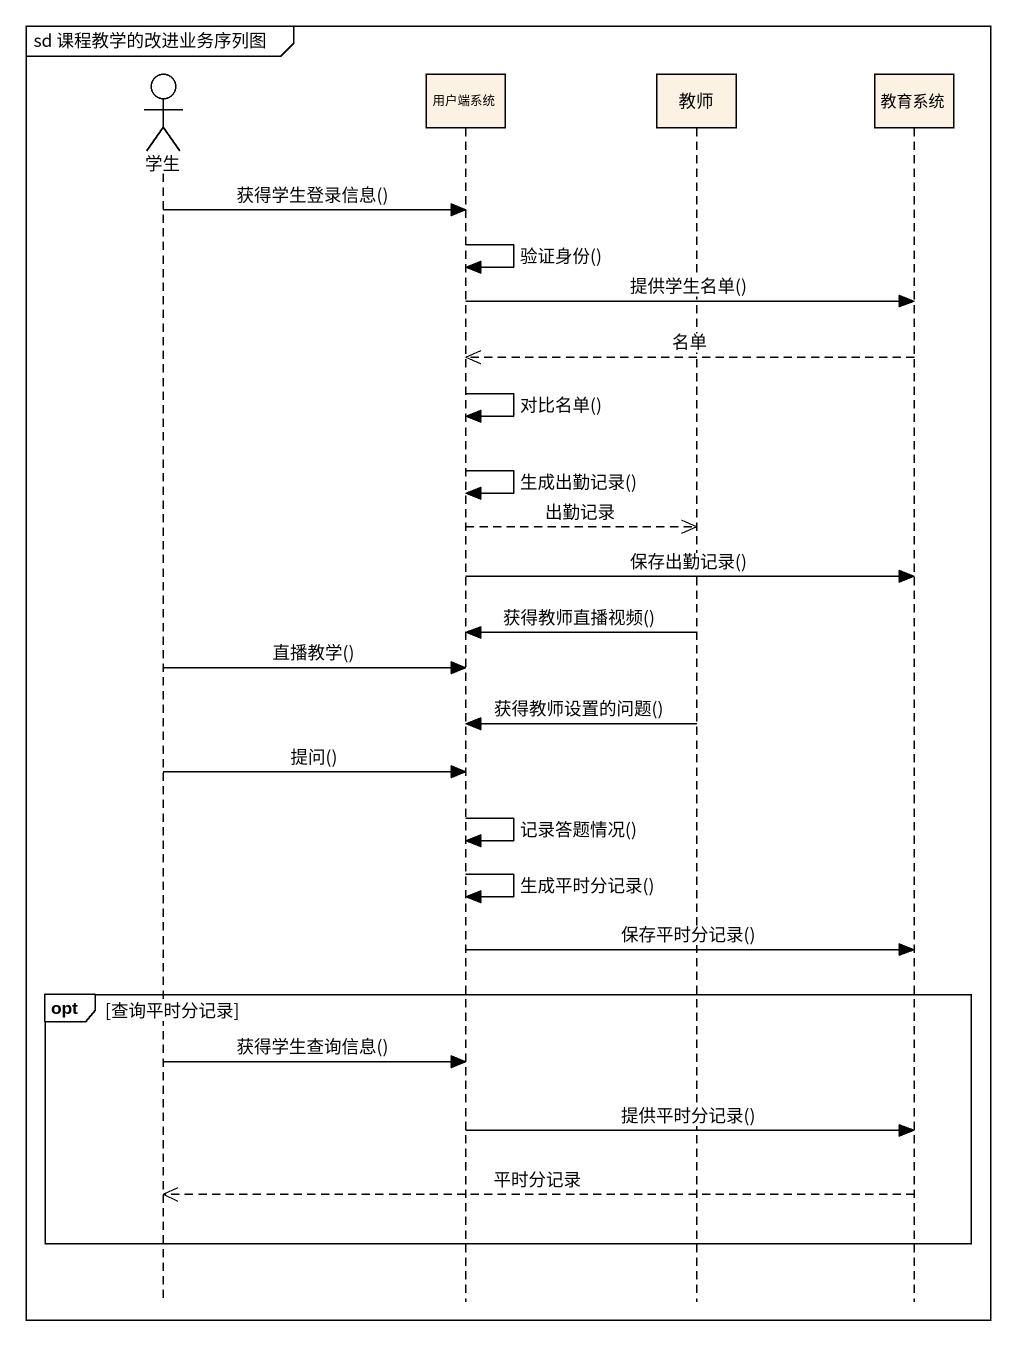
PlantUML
@startuml
mainframe sd 课程教学的改进业务序列图
hide footbox
actor 学生
participant 用户端系统
participant 教师
participant 教育系统

学生 -> 用户端系统 : 获得学生登录信息()
用户端系统 -> 用户端系统 : 验证身份()
用户端系统 -> 教育系统 : 提供学生名单()
教育系统 -->> 用户端系统 : 名单
用户端系统 -> 用户端系统 : 对比名单()
用户端系统 -> 用户端系统 : 生成出勤记录()
用户端系统 -->> 教师 : 出勤记录
用户端系统 -> 教育系统 : 保存出勤记录()
教师 -> 用户端系统 : 获得教师直播视频()
学生 -> 用户端系统 : 直播教学()
教师 -> 用户端系统 : 获得教师设置的问题()
学生 -> 用户端系统 : 提问()
用户端系统 -> 用户端系统 : 记录答题情况()
用户端系统 -> 用户端系统 : 生成平时分记录()
用户端系统 -> 教育系统 : 保存平时分记录()
opt 查询平时分记录
  学生 -> 用户端系统 : 获得学生查询信息()
  用户端系统 -> 教育系统 : 提供平时分记录()
  教育系统 -->> 学生 : 平时分记录
end
@enduml
